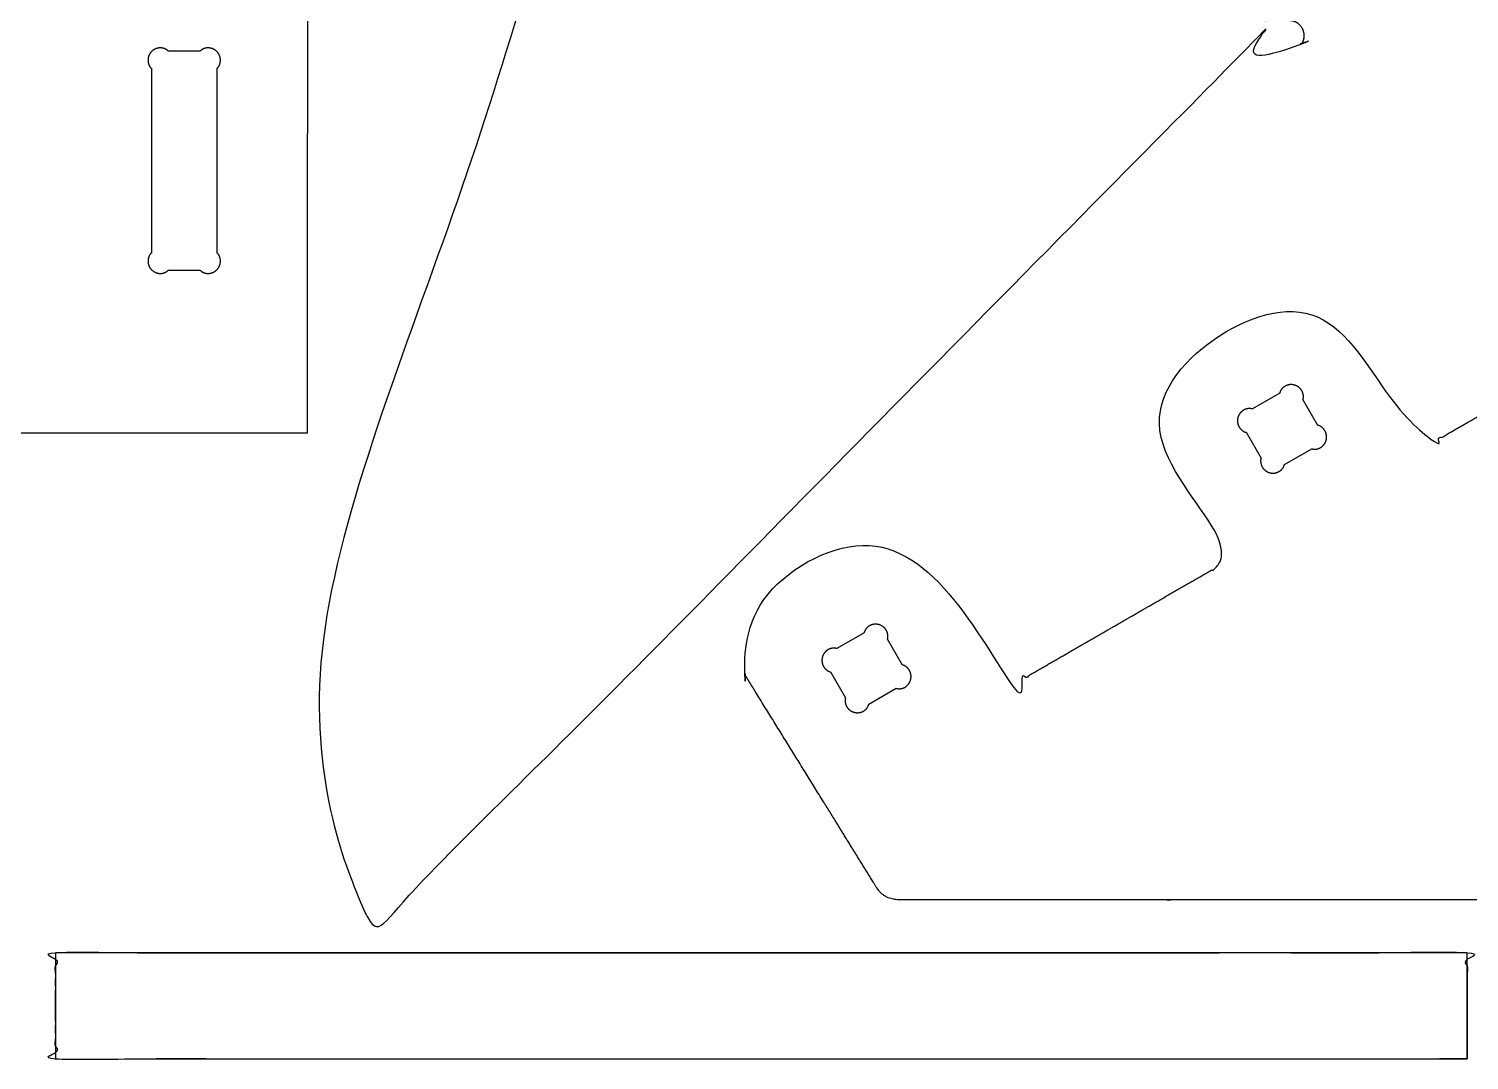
# Model space of a CAD drawing. Header units: millimetres. Extents: x 0 to 2438, y 0 to 1220.
# Drawn here: x 778 to 1238.5, y 613.5 to 943.3 of the extents above; entities that cross this region are included whole.
import ezdxf

# ---------------------------------------------------------------- set-up
doc = ezdxf.new("R2010")
doc.units = ezdxf.units.MM
doc.header["$MEASUREMENT"] = 0
doc.layers.add('Profile - inside', color=30, linetype='Continuous')
doc.layers.add('Profile - outside', color=7, linetype='Continuous')

msp = doc.modelspace()

# ---------------------------------------------------------------- linework, layer by layer
at = {"layer": 'Profile - inside'}
for points in [[(838.19, 871.63), (838.19, 930.68), (838.21, 930.69), (838.23, 930.71), (838.25, 930.72), (838.27, 930.74), (838.28, 930.75), (838.3, 930.77), (838.32, 930.78), (838.34, 930.8), (838.37, 930.83), (838.41, 930.87), (838.45, 930.91), (838.48, 930.94), (838.51, 930.99), (838.55, 931.03), (838.58, 931.07), (838.61, 931.12), (838.65, 931.17), (838.68, 931.22), (838.71, 931.27), (838.74, 931.32), (838.78, 931.4), (838.82, 931.47), (838.86, 931.55), (838.9, 931.63), (838.94, 931.72), (838.97, 931.8), (839.01, 931.88), (839.04, 931.97), (839.07, 932.06), (839.1, 932.15), (839.12, 932.24), (839.15, 932.33), (839.17, 932.42), (839.19, 932.52), (839.21, 932.61), (839.22, 932.71), (839.24, 932.81), (839.25, 932.9), (839.26, 933), (839.26, 933.1), (839.26, 933.2), (839.27, 933.3), (839.26, 933.4), (839.26, 933.5), (839.25, 933.6), (839.24, 933.7), (839.23, 933.8), (839.22, 933.9), (839.2, 934), (839.18, 934.1), (839.16, 934.2), (839.13, 934.3), (839.1, 934.4), (839.07, 934.5), (839.04, 934.59), (839.01, 934.69), (838.97, 934.78), (838.93, 934.87), (838.89, 934.97), (838.84, 935.06), (838.8, 935.15), (838.75, 935.23), (838.7, 935.32), (838.64, 935.4), (838.59, 935.49), (838.53, 935.57), (838.47, 935.65), (838.41, 935.72), (838.35, 935.8), (838.29, 935.87), (838.23, 935.94), (838.16, 936.01), (838.09, 936.08), (838.03, 936.15), (837.96, 936.21), (837.89, 936.27), (837.82, 936.33), (837.74, 936.39), (837.67, 936.44), (837.6, 936.5), (837.52, 936.55), (837.45, 936.6), (837.37, 936.64), (837.3, 936.69), (837.17, 936.76), (837.11, 936.79), (837.04, 936.82), (836.98, 936.85), (836.91, 936.88), (836.84, 936.91), (836.77, 936.94), (836.7, 936.97), (836.63, 937), (836.56, 937.02), (836.49, 937.04), (836.41, 937.07), (836.34, 937.09), (836.27, 937.11), (836.19, 937.12), (836.11, 937.14), (836.04, 937.16), (835.96, 937.17), (835.88, 937.18), (835.81, 937.19), (835.73, 937.2), (835.65, 937.21), (835.57, 937.22), (835.49, 937.22), (835.41, 937.22), (835.33, 937.23), (835.25, 937.22), (835.17, 937.22), (835.09, 937.22), (835.01, 937.21), (834.93, 937.21), (834.85, 937.2), (834.77, 937.18), (834.69, 937.17), (834.61, 937.16), (834.54, 937.14), (834.46, 937.12), (834.38, 937.1), (834.3, 937.08), (834.23, 937.06), (834.15, 937.04), (834.08, 937.01), (834, 936.98), (833.93, 936.95), (833.86, 936.92), (833.78, 936.89), (833.71, 936.86), (833.64, 936.82), (833.57, 936.78), (833.51, 936.74), (833.44, 936.7), (833.37, 936.66), (833.31, 936.62), (833.25, 936.58), (833.19, 936.53), (833.12, 936.49), (833.07, 936.44), (833.01, 936.39), (832.95, 936.34), (832.89, 936.29), (832.84, 936.24), (832.79, 936.19), (832.74, 936.14), (822.65, 936.14), (822.59, 936.19), (822.54, 936.24), (822.49, 936.29), (822.43, 936.34), (822.38, 936.39), (822.32, 936.44), (822.26, 936.49), (822.2, 936.53), (822.13, 936.58), (822.07, 936.62), (822.01, 936.66), (821.94, 936.7), (821.88, 936.74), (821.81, 936.78), (821.74, 936.82), (821.67, 936.85), (821.6, 936.89), (821.53, 936.92), (821.45, 936.95), (821.38, 936.98), (821.31, 937.01), (821.23, 937.04), (821.16, 937.06), (821.08, 937.08), (821, 937.1), (820.93, 937.12), (820.85, 937.14), (820.77, 937.16), (820.69, 937.17), (820.61, 937.18), (820.53, 937.2), (820.45, 937.2), (820.37, 937.21), (820.29, 937.22), (820.21, 937.22), (820.13, 937.22), (820.05, 937.23), (819.97, 937.22), (819.89, 937.22), (819.82, 937.22), (819.74, 937.21), (819.66, 937.2), (819.58, 937.19), (819.5, 937.18), (819.42, 937.17), (819.35, 937.16), (819.27, 937.14), (819.19, 937.12), (819.12, 937.11), (819.04, 937.09), (818.97, 937.07), (818.9, 937.04), (818.82, 937.02), (818.75, 937), (818.68, 936.97), (818.61, 936.94), (818.54, 936.91), (818.47, 936.88), (818.41, 936.85), (818.34, 936.82), (818.28, 936.79), (818.21, 936.76), (818.09, 936.69), (818.01, 936.64), (817.94, 936.6), (817.86, 936.55), (817.79, 936.5), (817.71, 936.44), (817.64, 936.39), (817.57, 936.33), (817.5, 936.27), (817.43, 936.21), (817.36, 936.15), (817.29, 936.08), (817.22, 936.01), (817.16, 935.94), (817.09, 935.87), (817.03, 935.8), (816.97, 935.72), (816.91, 935.65), (816.85, 935.57), (816.8, 935.49), (816.74, 935.4), (816.69, 935.32), (816.64, 935.23), (816.59, 935.15), (816.54, 935.06), (816.5, 934.97), (816.46, 934.87), (816.42, 934.78), (816.38, 934.69), (816.34, 934.59), (816.31, 934.5), (816.28, 934.4), (816.25, 934.3), (816.23, 934.2), (816.21, 934.1), (816.19, 934), (816.17, 933.9), (816.15, 933.8), (816.14, 933.7), (816.13, 933.6), (816.13, 933.5), (816.12, 933.4), (816.12, 933.3), (816.12, 933.2), (816.12, 933.1), (816.13, 933), (816.14, 932.9), (816.15, 932.81), (816.16, 932.71), (816.18, 932.61), (816.2, 932.52), (816.21, 932.42), (816.24, 932.33), (816.26, 932.24), (816.29, 932.15), (816.32, 932.06), (816.35, 931.97), (816.38, 931.88), (816.41, 931.8), (816.45, 931.72), (816.48, 931.63), (816.52, 931.55), (816.56, 931.47), (816.6, 931.4), (816.65, 931.32), (816.68, 931.27), (816.71, 931.22), (816.74, 931.17), (816.77, 931.12), (816.8, 931.07), (816.84, 931.03), (816.87, 930.99), (816.91, 930.94), (816.94, 930.91), (816.97, 930.87), (817.01, 930.83), (817.05, 930.8), (817.06, 930.78), (817.08, 930.77), (817.1, 930.75), (817.12, 930.74), (817.14, 930.72), (817.16, 930.71), (817.18, 930.69), (817.19, 930.68), (817.19, 871.63), (817.17, 871.62), (817.15, 871.61), (817.14, 871.59), (817.12, 871.58), (817.1, 871.57), (817.08, 871.55), (817.06, 871.53), (817.04, 871.52), (817.01, 871.48), (816.97, 871.45), (816.94, 871.41), (816.9, 871.37), (816.87, 871.33), (816.84, 871.29), (816.8, 871.24), (816.77, 871.2), (816.74, 871.15), (816.71, 871.1), (816.68, 871.05), (816.65, 871), (816.6, 870.92), (816.56, 870.84), (816.52, 870.76), (816.48, 870.68), (816.45, 870.6), (816.41, 870.52), (816.38, 870.43), (816.35, 870.35), (816.32, 870.26), (816.29, 870.17), (816.26, 870.08), (816.24, 869.99), (816.21, 869.89), (816.2, 869.8), (816.18, 869.7), (816.16, 869.61), (816.15, 869.51), (816.14, 869.41), (816.13, 869.31), (816.12, 869.21), (816.12, 869.12), (816.12, 869.02), (816.12, 868.92), (816.13, 868.81), (816.13, 868.71), (816.14, 868.61), (816.15, 868.51), (816.17, 868.41), (816.19, 868.31), (816.21, 868.21), (816.23, 868.11), (816.25, 868.02), (816.28, 867.92), (816.31, 867.82), (816.34, 867.72), (816.38, 867.63), (816.42, 867.54), (816.46, 867.44), (816.5, 867.35), (816.54, 867.26), (816.59, 867.17), (816.64, 867.08), (816.69, 867), (816.74, 866.91), (816.8, 866.83), (816.85, 866.75), (816.91, 866.67), (816.97, 866.59), (817.03, 866.52), (817.09, 866.44), (817.16, 866.37), (817.22, 866.3), (817.29, 866.23), (817.36, 866.17), (817.43, 866.11), (817.5, 866.04), (817.57, 865.99), (817.64, 865.93), (817.71, 865.87), (817.79, 865.82), (817.86, 865.77), (817.94, 865.72), (818.01, 865.67), (818.09, 865.63), (818.21, 865.56), (818.28, 865.53), (818.34, 865.49), (818.41, 865.46), (818.47, 865.43), (818.54, 865.4), (818.61, 865.37), (818.68, 865.35), (818.75, 865.32), (818.82, 865.3), (818.9, 865.27), (818.97, 865.25), (819.04, 865.23), (819.12, 865.21), (819.19, 865.19), (819.27, 865.17), (819.35, 865.16), (819.42, 865.15), (819.5, 865.13), (819.58, 865.12), (819.66, 865.11), (819.74, 865.11), (819.82, 865.1), (819.9, 865.09), (819.98, 865.09), (820.06, 865.09), (820.14, 865.09), (820.22, 865.09), (820.3, 865.1), (820.38, 865.1), (820.46, 865.11), (820.53, 865.12), (820.61, 865.13), (820.69, 865.14), (820.77, 865.16), (820.85, 865.17), (820.93, 865.19), (821.01, 865.21), (821.08, 865.23), (821.16, 865.26), (821.23, 865.28), (821.31, 865.31), (821.38, 865.33), (821.46, 865.36), (821.53, 865.39), (821.6, 865.43), (821.67, 865.46), (821.74, 865.5), (821.81, 865.53), (821.88, 865.57), (821.95, 865.61), (822.01, 865.65), (822.08, 865.7), (822.14, 865.74), (822.2, 865.78), (822.26, 865.83), (822.32, 865.88), (822.38, 865.92), (822.44, 865.97), (822.49, 866.02), (822.54, 866.08), (822.6, 866.13), (822.65, 866.18), (832.74, 866.18), (832.79, 866.13), (832.84, 866.08), (832.89, 866.02), (832.95, 865.97), (833.01, 865.92), (833.06, 865.88), (833.12, 865.83), (833.18, 865.78), (833.25, 865.74), (833.31, 865.7), (833.37, 865.65), (833.44, 865.61), (833.51, 865.57), (833.57, 865.53), (833.64, 865.5), (833.71, 865.46), (833.78, 865.43), (833.86, 865.39), (833.93, 865.36), (834, 865.33), (834.08, 865.31), (834.15, 865.28), (834.23, 865.26), (834.3, 865.23), (834.38, 865.21), (834.46, 865.19), (834.53, 865.17), (834.61, 865.16), (834.69, 865.14), (834.77, 865.13), (834.85, 865.12), (834.93, 865.11), (835.01, 865.1), (835.09, 865.1), (835.17, 865.09), (835.25, 865.09), (835.33, 865.09), (835.41, 865.09), (835.49, 865.09), (835.57, 865.1), (835.65, 865.11), (835.73, 865.11), (835.8, 865.12), (835.88, 865.13), (835.96, 865.15), (836.04, 865.16), (836.11, 865.17), (836.19, 865.19), (836.27, 865.21), (836.34, 865.23), (836.41, 865.25), (836.49, 865.27), (836.56, 865.3), (836.63, 865.32), (836.7, 865.35), (836.77, 865.37), (836.84, 865.4), (836.91, 865.43), (836.98, 865.46), (837.04, 865.49), (837.11, 865.53), (837.17, 865.56), (837.3, 865.63), (837.37, 865.67), (837.45, 865.72), (837.52, 865.77), (837.6, 865.82), (837.67, 865.87), (837.74, 865.93), (837.82, 865.99), (837.89, 866.04), (837.96, 866.11), (838.03, 866.17), (838.09, 866.23), (838.16, 866.3), (838.23, 866.37), (838.29, 866.44), (838.35, 866.52), (838.41, 866.59), (838.47, 866.67), (838.53, 866.75), (838.59, 866.83), (838.64, 866.91), (838.7, 867), (838.75, 867.08), (838.8, 867.17), (838.84, 867.26), (838.89, 867.35), (838.93, 867.44), (838.97, 867.54), (839.01, 867.63), (839.04, 867.72), (839.07, 867.82), (839.1, 867.92), (839.13, 868.02), (839.16, 868.11), (839.18, 868.21), (839.2, 868.31), (839.22, 868.41), (839.23, 868.51), (839.24, 868.61), (839.25, 868.71), (839.26, 868.81), (839.26, 868.92), (839.27, 869.02), (839.26, 869.12), (839.26, 869.21), (839.26, 869.31), (839.25, 869.41), (839.24, 869.51), (839.22, 869.61), (839.21, 869.7), (839.19, 869.8), (839.17, 869.89), (839.15, 869.99), (839.12, 870.08), (839.1, 870.17), (839.07, 870.26), (839.04, 870.35), (839.01, 870.43), (838.97, 870.52), (838.94, 870.6), (838.9, 870.68), (838.86, 870.76), (838.82, 870.84), (838.78, 870.92), (838.74, 871), (838.71, 871.05), (838.68, 871.1), (838.65, 871.15), (838.61, 871.2), (838.58, 871.24), (838.55, 871.29), (838.51, 871.33), (838.48, 871.37), (838.45, 871.41), (838.41, 871.45), (838.38, 871.48), (838.34, 871.52), (838.32, 871.53), (838.3, 871.55), (838.29, 871.57), (838.27, 871.58), (838.25, 871.59), (838.23, 871.61), (838.21, 871.62), (838.19, 871.63)], [(1171.96, 805.99), (1171.95, 805.97), (1171.94, 805.95), (1171.94, 805.93), (1171.93, 805.91), (1171.92, 805.88), (1171.91, 805.86), (1171.9, 805.84), (1171.89, 805.82), (1171.88, 805.77), (1171.87, 805.72), (1171.86, 805.67), (1171.85, 805.62), (1171.84, 805.57), (1171.83, 805.51), (1171.82, 805.46), (1171.82, 805.4), (1171.81, 805.34), (1171.81, 805.29), (1171.81, 805.23), (1171.81, 805.17), (1171.81, 805.08), (1171.81, 804.99), (1171.82, 804.9), (1171.83, 804.81), (1171.83, 804.72), (1171.85, 804.63), (1171.86, 804.54), (1171.87, 804.45), (1171.89, 804.36), (1171.91, 804.27), (1171.94, 804.18), (1171.96, 804.09), (1171.99, 803.99), (1172.02, 803.9), (1172.05, 803.81), (1172.09, 803.72), (1172.12, 803.63), (1172.16, 803.54), (1172.2, 803.45), (1172.25, 803.36), (1172.29, 803.27), (1172.34, 803.19), (1172.4, 803.1), (1172.45, 803.02), (1172.51, 802.93), (1172.56, 802.85), (1172.63, 802.77), (1172.69, 802.69), (1172.75, 802.61), (1172.82, 802.54), (1172.89, 802.46), (1172.96, 802.39), (1173.03, 802.32), (1173.11, 802.25), (1173.18, 802.18), (1173.26, 802.12), (1173.34, 802.05), (1173.42, 801.99), (1173.5, 801.93), (1173.59, 801.88), (1173.67, 801.82), (1173.76, 801.77), (1173.85, 801.72), (1173.93, 801.68), (1174.02, 801.63), (1174.11, 801.59), (1174.2, 801.55), (1174.29, 801.51), (1174.38, 801.48), (1174.47, 801.45), (1174.57, 801.42), (1174.66, 801.39), (1174.75, 801.36), (1174.84, 801.34), (1174.93, 801.32), (1175.02, 801.3), (1175.11, 801.29), (1175.21, 801.27), (1175.3, 801.26), (1175.39, 801.25), (1175.47, 801.25), (1175.56, 801.24), (1175.65, 801.24), (1175.74, 801.24), (1175.88, 801.24), (1175.95, 801.24), (1176.03, 801.25), (1176.1, 801.25), (1176.17, 801.26), (1176.25, 801.27), (1176.32, 801.28), (1176.4, 801.29), (1176.47, 801.3), (1176.55, 801.32), (1176.62, 801.33), (1176.69, 801.35), (1176.77, 801.37), (1176.84, 801.39), (1176.92, 801.41), (1176.99, 801.44), (1177.07, 801.46), (1177.14, 801.49), (1177.21, 801.51), (1177.29, 801.54), (1177.36, 801.58), (1177.43, 801.61), (1177.5, 801.64), (1177.57, 801.68), (1177.64, 801.72), (1177.71, 801.75), (1177.78, 801.79), (1177.85, 801.84), (1177.92, 801.88), (1177.98, 801.93), (1178.05, 801.97), (1178.11, 802.02), (1178.18, 802.07), (1178.24, 802.12), (1178.3, 802.17), (1178.36, 802.22), (1178.42, 802.28), (1178.47, 802.33), (1178.53, 802.39), (1178.59, 802.45), (1178.64, 802.51), (1178.69, 802.57), (1178.74, 802.63), (1178.79, 802.69), (1178.84, 802.75), (1178.88, 802.82), (1178.93, 802.88), (1178.97, 802.95), (1179.01, 803.01), (1179.05, 803.08), (1179.09, 803.15), (1179.12, 803.22), (1179.16, 803.29), (1179.19, 803.36), (1179.22, 803.42), (1179.25, 803.5), (1179.28, 803.57), (1179.31, 803.64), (1179.33, 803.71), (1179.35, 803.78), (1179.38, 803.85), (1179.4, 803.92), (1179.41, 803.99), (1188.15, 809.04), (1188.22, 809.02), (1188.3, 809), (1188.37, 808.98), (1188.44, 808.96), (1188.52, 808.95), (1188.59, 808.94), (1188.66, 808.93), (1188.74, 808.92), (1188.82, 808.91), (1188.89, 808.9), (1188.97, 808.9), (1189.05, 808.9), (1189.12, 808.89), (1189.2, 808.9), (1189.28, 808.9), (1189.36, 808.9), (1189.44, 808.91), (1189.51, 808.92), (1189.59, 808.92), (1189.67, 808.94), (1189.75, 808.95), (1189.83, 808.96), (1189.9, 808.98), (1189.98, 809), (1190.06, 809.02), (1190.14, 809.04), (1190.21, 809.06), (1190.29, 809.09), (1190.36, 809.12), (1190.44, 809.14), (1190.51, 809.17), (1190.59, 809.21), (1190.66, 809.24), (1190.73, 809.27), (1190.8, 809.31), (1190.87, 809.35), (1190.94, 809.39), (1191.01, 809.43), (1191.08, 809.47), (1191.14, 809.51), (1191.21, 809.56), (1191.27, 809.61), (1191.34, 809.65), (1191.4, 809.7), (1191.46, 809.75), (1191.52, 809.8), (1191.58, 809.85), (1191.64, 809.91), (1191.69, 809.96), (1191.75, 810.01), (1191.8, 810.07), (1191.85, 810.12), (1191.9, 810.18), (1191.95, 810.24), (1192, 810.3), (1192.05, 810.35), (1192.1, 810.41), (1192.14, 810.47), (1192.18, 810.53), (1192.22, 810.59), (1192.26, 810.65), (1192.3, 810.72), (1192.38, 810.84), (1192.42, 810.92), (1192.46, 810.99), (1192.5, 811.07), (1192.54, 811.15), (1192.58, 811.24), (1192.61, 811.32), (1192.65, 811.4), (1192.68, 811.49), (1192.71, 811.58), (1192.74, 811.67), (1192.76, 811.76), (1192.79, 811.85), (1192.81, 811.94), (1192.83, 812.04), (1192.85, 812.13), (1192.86, 812.23), (1192.88, 812.33), (1192.89, 812.42), (1192.89, 812.52), (1192.9, 812.62), (1192.9, 812.72), (1192.9, 812.82), (1192.9, 812.92), (1192.9, 813.02), (1192.89, 813.12), (1192.88, 813.22), (1192.87, 813.32), (1192.86, 813.42), (1192.84, 813.52), (1192.82, 813.62), (1192.8, 813.72), (1192.77, 813.82), (1192.74, 813.92), (1192.71, 814.02), (1192.68, 814.11), (1192.65, 814.21), (1192.61, 814.3), (1192.57, 814.39), (1192.53, 814.49), (1192.48, 814.58), (1192.44, 814.67), (1192.39, 814.75), (1192.34, 814.84), (1192.28, 814.92), (1192.23, 815.01), (1192.17, 815.09), (1192.12, 815.17), (1192.06, 815.24), (1191.99, 815.32), (1191.93, 815.39), (1191.87, 815.47), (1191.8, 815.53), (1191.74, 815.6), (1191.67, 815.67), (1191.6, 815.73), (1191.53, 815.79), (1191.46, 815.85), (1191.39, 815.91), (1191.31, 815.96), (1191.24, 816.02), (1191.17, 816.07), (1191.09, 816.12), (1191.02, 816.16), (1190.94, 816.21), (1190.89, 816.24), (1190.84, 816.26), (1190.79, 816.29), (1190.73, 816.32), (1190.68, 816.34), (1190.63, 816.36), (1190.58, 816.38), (1190.53, 816.4), (1190.48, 816.42), (1190.43, 816.43), (1190.38, 816.45), (1190.34, 816.46), (1190.31, 816.46), (1190.29, 816.47), (1190.27, 816.47), (1190.24, 816.48), (1190.22, 816.48), (1190.2, 816.48), (1190.17, 816.48), (1190.15, 816.48), (1185.36, 824.8), (1185.37, 824.82), (1185.37, 824.84), (1185.38, 824.86), (1185.39, 824.88), (1185.4, 824.9), (1185.41, 824.92), (1185.42, 824.95), (1185.42, 824.97), (1185.44, 825.02), (1185.45, 825.07), (1185.46, 825.12), (1185.47, 825.17), (1185.48, 825.22), (1185.49, 825.27), (1185.5, 825.33), (1185.5, 825.38), (1185.51, 825.44), (1185.51, 825.5), (1185.51, 825.56), (1185.51, 825.62), (1185.51, 825.71), (1185.51, 825.79), (1185.5, 825.88), (1185.49, 825.97), (1185.49, 826.06), (1185.47, 826.15), (1185.46, 826.24), (1185.44, 826.33), (1185.43, 826.43), (1185.41, 826.52), (1185.38, 826.61), (1185.36, 826.7), (1185.33, 826.79), (1185.3, 826.88), (1185.27, 826.97), (1185.23, 827.07), (1185.2, 827.16), (1185.16, 827.25), (1185.12, 827.34), (1185.07, 827.42), (1185.02, 827.51), (1184.98, 827.6), (1184.92, 827.68), (1184.87, 827.77), (1184.81, 827.85), (1184.76, 827.94), (1184.69, 828.02), (1184.63, 828.1), (1184.57, 828.17), (1184.5, 828.25), (1184.43, 828.32), (1184.36, 828.4), (1184.29, 828.47), (1184.21, 828.54), (1184.14, 828.6), (1184.06, 828.67), (1183.98, 828.73), (1183.9, 828.79), (1183.82, 828.85), (1183.73, 828.91), (1183.65, 828.96), (1183.56, 829.01), (1183.47, 829.06), (1183.39, 829.11), (1183.3, 829.15), (1183.21, 829.2), (1183.12, 829.24), (1183.03, 829.27), (1182.94, 829.31), (1182.85, 829.34), (1182.75, 829.37), (1182.66, 829.4), (1182.57, 829.42), (1182.48, 829.44), (1182.39, 829.47), (1182.3, 829.48), (1182.21, 829.5), (1182.11, 829.51), (1182.02, 829.52), (1181.93, 829.53), (1181.85, 829.54), (1181.76, 829.54), (1181.67, 829.55), (1181.58, 829.55), (1181.44, 829.55), (1181.37, 829.54), (1181.29, 829.54), (1181.22, 829.53), (1181.15, 829.53), (1181.07, 829.52), (1181, 829.51), (1180.92, 829.5), (1180.85, 829.48), (1180.77, 829.47), (1180.7, 829.45), (1180.63, 829.44), (1180.55, 829.42), (1180.48, 829.4), (1180.4, 829.37), (1180.33, 829.35), (1180.25, 829.33), (1180.18, 829.3), (1180.11, 829.27), (1180.03, 829.24), (1179.96, 829.21), (1179.89, 829.18), (1179.82, 829.14), (1179.75, 829.11), (1179.68, 829.07), (1179.61, 829.03), (1179.54, 828.99), (1179.47, 828.95), (1179.4, 828.91), (1179.34, 828.86), (1179.27, 828.81), (1179.21, 828.77), (1179.14, 828.72), (1179.08, 828.67), (1179.02, 828.62), (1178.96, 828.56), (1178.9, 828.51), (1178.84, 828.45), (1178.79, 828.4), (1178.73, 828.34), (1178.68, 828.28), (1178.63, 828.22), (1178.58, 828.16), (1178.53, 828.1), (1178.48, 828.03), (1178.44, 827.97), (1178.39, 827.9), (1178.35, 827.84), (1178.31, 827.77), (1178.27, 827.7), (1178.23, 827.64), (1178.2, 827.57), (1178.16, 827.5), (1178.13, 827.43), (1178.1, 827.36), (1178.07, 827.29), (1178.04, 827.22), (1178.01, 827.15), (1177.99, 827.08), (1177.97, 827.01), (1177.94, 826.94), (1177.92, 826.86), (1177.91, 826.79), (1169.17, 821.75), (1169.1, 821.77), (1169.02, 821.79), (1168.95, 821.81), (1168.88, 821.82), (1168.8, 821.84), (1168.73, 821.85), (1168.66, 821.86), (1168.58, 821.87), (1168.5, 821.88), (1168.43, 821.88), (1168.35, 821.89), (1168.27, 821.89), (1168.2, 821.89), (1168.12, 821.89), (1168.04, 821.89), (1167.96, 821.88), (1167.88, 821.88), (1167.81, 821.87), (1167.73, 821.86), (1167.65, 821.85), (1167.57, 821.84), (1167.49, 821.82), (1167.41, 821.81), (1167.34, 821.79), (1167.26, 821.77), (1167.18, 821.75), (1167.11, 821.72), (1167.03, 821.7), (1166.96, 821.67), (1166.88, 821.64), (1166.81, 821.61), (1166.73, 821.58), (1166.66, 821.55), (1166.59, 821.51), (1166.52, 821.48), (1166.45, 821.44), (1166.38, 821.4), (1166.31, 821.36), (1166.24, 821.32), (1166.18, 821.27), (1166.11, 821.23), (1166.05, 821.18), (1165.98, 821.13), (1165.92, 821.09), (1165.86, 821.04), (1165.8, 820.99), (1165.74, 820.93), (1165.68, 820.88), (1165.63, 820.83), (1165.57, 820.77), (1165.52, 820.72), (1165.47, 820.66), (1165.42, 820.61), (1165.37, 820.55), (1165.32, 820.49), (1165.27, 820.43), (1165.22, 820.37), (1165.18, 820.31), (1165.14, 820.25), (1165.1, 820.19), (1165.06, 820.13), (1165.02, 820.07), (1164.94, 819.95), (1164.9, 819.87), (1164.86, 819.79), (1164.82, 819.71), (1164.78, 819.63), (1164.74, 819.55), (1164.71, 819.47), (1164.67, 819.38), (1164.64, 819.3), (1164.61, 819.21), (1164.58, 819.12), (1164.56, 819.03), (1164.53, 818.94), (1164.51, 818.84), (1164.49, 818.75), (1164.47, 818.65), (1164.46, 818.56), (1164.44, 818.46), (1164.43, 818.36), (1164.42, 818.26), (1164.42, 818.16), (1164.42, 818.07), (1164.41, 817.97), (1164.42, 817.87), (1164.42, 817.76), (1164.43, 817.66), (1164.44, 817.56), (1164.45, 817.46), (1164.46, 817.36), (1164.48, 817.26), (1164.5, 817.16), (1164.52, 817.06), (1164.55, 816.97), (1164.58, 816.87), (1164.61, 816.77), (1164.64, 816.67), (1164.67, 816.58), (1164.71, 816.48), (1164.75, 816.39), (1164.79, 816.3), (1164.84, 816.21), (1164.88, 816.12), (1164.93, 816.03), (1164.98, 815.95), (1165.04, 815.86), (1165.09, 815.78), (1165.15, 815.7), (1165.2, 815.62), (1165.26, 815.54), (1165.33, 815.47), (1165.39, 815.39), (1165.45, 815.32), (1165.52, 815.25), (1165.58, 815.18), (1165.65, 815.12), (1165.72, 815.06), (1165.79, 814.99), (1165.86, 814.93), (1165.93, 814.88), (1166.01, 814.82), (1166.08, 814.77), (1166.15, 814.72), (1166.23, 814.67), (1166.3, 814.62), (1166.38, 814.58), (1166.43, 814.55), (1166.48, 814.52), (1166.53, 814.49), (1166.59, 814.47), (1166.64, 814.45), (1166.69, 814.42), (1166.74, 814.4), (1166.79, 814.39), (1166.84, 814.37), (1166.89, 814.35), (1166.93, 814.34), (1166.98, 814.33), (1167.01, 814.32), (1167.03, 814.32), (1167.05, 814.31), (1167.08, 814.31), (1167.1, 814.31), (1167.12, 814.31), (1167.15, 814.3), (1167.17, 814.3), (1171.96, 805.99)], [(1039.12, 729.38), (1039.11, 729.36), (1039.1, 729.34), (1039.09, 729.32), (1039.08, 729.3), (1039.07, 729.28), (1039.06, 729.25), (1039.05, 729.23), (1039.05, 729.21), (1039.03, 729.16), (1039.02, 729.11), (1039.01, 729.06), (1039, 729.01), (1038.99, 728.96), (1038.98, 728.9), (1038.98, 728.85), (1038.97, 728.79), (1038.97, 728.74), (1038.96, 728.68), (1038.96, 728.62), (1038.96, 728.56), (1038.96, 728.47), (1038.97, 728.38), (1038.97, 728.29), (1038.98, 728.21), (1038.99, 728.12), (1039, 728.03), (1039.01, 727.93), (1039.03, 727.84), (1039.05, 727.75), (1039.07, 727.66), (1039.09, 727.57), (1039.11, 727.48), (1039.14, 727.39), (1039.17, 727.29), (1039.2, 727.2), (1039.24, 727.11), (1039.27, 727.02), (1039.31, 726.93), (1039.36, 726.84), (1039.4, 726.75), (1039.45, 726.67), (1039.5, 726.58), (1039.55, 726.49), (1039.6, 726.41), (1039.66, 726.33), (1039.72, 726.24), (1039.78, 726.16), (1039.84, 726.08), (1039.91, 726), (1039.97, 725.93), (1040.04, 725.85), (1040.11, 725.78), (1040.19, 725.71), (1040.26, 725.64), (1040.34, 725.57), (1040.41, 725.51), (1040.49, 725.45), (1040.57, 725.38), (1040.66, 725.33), (1040.74, 725.27), (1040.83, 725.22), (1040.91, 725.16), (1041, 725.12), (1041.09, 725.07), (1041.17, 725.02), (1041.26, 724.98), (1041.35, 724.94), (1041.44, 724.91), (1041.54, 724.87), (1041.63, 724.84), (1041.72, 724.81), (1041.81, 724.78), (1041.9, 724.76), (1041.99, 724.73), (1042.08, 724.71), (1042.18, 724.7), (1042.27, 724.68), (1042.36, 724.67), (1042.45, 724.65), (1042.54, 724.65), (1042.63, 724.64), (1042.72, 724.63), (1042.8, 724.63), (1042.89, 724.63), (1043.03, 724.63), (1043.11, 724.64), (1043.18, 724.64), (1043.25, 724.65), (1043.33, 724.65), (1043.4, 724.66), (1043.47, 724.67), (1043.55, 724.68), (1043.62, 724.7), (1043.7, 724.71), (1043.77, 724.73), (1043.85, 724.74), (1043.92, 724.76), (1044, 724.78), (1044.07, 724.8), (1044.14, 724.83), (1044.22, 724.85), (1044.29, 724.88), (1044.37, 724.91), (1044.44, 724.94), (1044.51, 724.97), (1044.58, 725), (1044.65, 725.03), (1044.73, 725.07), (1044.8, 725.11), (1044.87, 725.15), (1044.93, 725.19), (1045, 725.23), (1045.07, 725.27), (1045.14, 725.32), (1045.2, 725.36), (1045.26, 725.41), (1045.33, 725.46), (1045.39, 725.51), (1045.45, 725.56), (1045.51, 725.62), (1045.57, 725.67), (1045.63, 725.73), (1045.68, 725.78), (1045.74, 725.84), (1045.79, 725.9), (1045.84, 725.96), (1045.89, 726.02), (1045.94, 726.08), (1045.99, 726.15), (1046.03, 726.21), (1046.08, 726.27), (1046.12, 726.34), (1046.16, 726.41), (1046.2, 726.47), (1046.24, 726.54), (1046.28, 726.61), (1046.31, 726.68), (1046.34, 726.75), (1046.38, 726.82), (1046.4, 726.89), (1046.43, 726.96), (1046.46, 727.03), (1046.48, 727.1), (1046.51, 727.17), (1046.53, 727.24), (1046.55, 727.31), (1046.57, 727.38), (1055.31, 732.43), (1055.38, 732.41), (1055.45, 732.39), (1055.52, 732.37), (1055.59, 732.36), (1055.67, 732.34), (1055.74, 732.33), (1055.82, 732.32), (1055.89, 732.31), (1055.97, 732.3), (1056.04, 732.29), (1056.12, 732.29), (1056.2, 732.29), (1056.28, 732.29), (1056.35, 732.29), (1056.43, 732.29), (1056.51, 732.29), (1056.59, 732.3), (1056.67, 732.31), (1056.74, 732.32), (1056.82, 732.33), (1056.9, 732.34), (1056.98, 732.36), (1057.06, 732.37), (1057.13, 732.39), (1057.21, 732.41), (1057.29, 732.43), (1057.36, 732.46), (1057.44, 732.48), (1057.52, 732.51), (1057.59, 732.54), (1057.66, 732.57), (1057.74, 732.6), (1057.81, 732.63), (1057.88, 732.67), (1057.95, 732.7), (1058.02, 732.74), (1058.09, 732.78), (1058.16, 732.82), (1058.23, 732.86), (1058.3, 732.91), (1058.36, 732.95), (1058.43, 733), (1058.49, 733.04), (1058.55, 733.09), (1058.61, 733.14), (1058.67, 733.19), (1058.73, 733.24), (1058.79, 733.3), (1058.84, 733.35), (1058.9, 733.4), (1058.95, 733.46), (1059.01, 733.52), (1059.06, 733.57), (1059.11, 733.63), (1059.15, 733.69), (1059.2, 733.75), (1059.25, 733.81), (1059.29, 733.87), (1059.33, 733.93), (1059.38, 733.99), (1059.42, 734.05), (1059.46, 734.11), (1059.53, 734.23), (1059.57, 734.31), (1059.61, 734.38), (1059.65, 734.46), (1059.69, 734.54), (1059.73, 734.63), (1059.77, 734.71), (1059.8, 734.8), (1059.83, 734.88), (1059.86, 734.97), (1059.89, 735.06), (1059.92, 735.15), (1059.94, 735.24), (1059.96, 735.34), (1059.98, 735.43), (1060, 735.53), (1060.01, 735.62), (1060.03, 735.72), (1060.04, 735.82), (1060.05, 735.91), (1060.05, 736.01), (1060.06, 736.11), (1060.06, 736.21), (1060.06, 736.31), (1060.05, 736.41), (1060.04, 736.51), (1060.03, 736.61), (1060.02, 736.71), (1060.01, 736.82), (1059.99, 736.92), (1059.97, 737.01), (1059.95, 737.11), (1059.92, 737.21), (1059.9, 737.31), (1059.87, 737.41), (1059.83, 737.5), (1059.8, 737.6), (1059.76, 737.69), (1059.72, 737.79), (1059.68, 737.88), (1059.64, 737.97), (1059.59, 738.06), (1059.54, 738.15), (1059.49, 738.23), (1059.44, 738.32), (1059.38, 738.4), (1059.33, 738.48), (1059.27, 738.56), (1059.21, 738.64), (1059.15, 738.71), (1059.08, 738.79), (1059.02, 738.86), (1058.95, 738.93), (1058.89, 738.99), (1058.82, 739.06), (1058.75, 739.12), (1058.68, 739.18), (1058.61, 739.24), (1058.54, 739.3), (1058.47, 739.36), (1058.39, 739.41), (1058.32, 739.46), (1058.24, 739.51), (1058.17, 739.55), (1058.09, 739.6), (1058.04, 739.63), (1057.99, 739.66), (1057.94, 739.68), (1057.89, 739.71), (1057.84, 739.73), (1057.78, 739.75), (1057.73, 739.77), (1057.68, 739.79), (1057.63, 739.81), (1057.59, 739.83), (1057.54, 739.84), (1057.49, 739.85), (1057.47, 739.85), (1057.44, 739.86), (1057.42, 739.86), (1057.4, 739.87), (1057.37, 739.87), (1057.35, 739.87), (1057.33, 739.88), (1057.3, 739.88), (1052.51, 748.19), (1052.52, 748.21), (1052.53, 748.23), (1052.54, 748.25), (1052.55, 748.27), (1052.55, 748.29), (1052.56, 748.32), (1052.57, 748.34), (1052.58, 748.36), (1052.59, 748.41), (1052.6, 748.46), (1052.62, 748.51), (1052.63, 748.56), (1052.63, 748.61), (1052.64, 748.67), (1052.65, 748.72), (1052.65, 748.78), (1052.66, 748.83), (1052.66, 748.89), (1052.66, 748.95), (1052.66, 749.01), (1052.66, 749.1), (1052.66, 749.19), (1052.65, 749.28), (1052.65, 749.36), (1052.64, 749.45), (1052.63, 749.54), (1052.61, 749.64), (1052.6, 749.73), (1052.58, 749.82), (1052.56, 749.91), (1052.54, 750), (1052.51, 750.09), (1052.48, 750.18), (1052.45, 750.28), (1052.42, 750.37), (1052.39, 750.46), (1052.35, 750.55), (1052.31, 750.64), (1052.27, 750.73), (1052.22, 750.82), (1052.18, 750.9), (1052.13, 750.99), (1052.08, 751.08), (1052.02, 751.16), (1051.97, 751.25), (1051.91, 751.33), (1051.85, 751.41), (1051.78, 751.49), (1051.72, 751.57), (1051.65, 751.64), (1051.58, 751.72), (1051.51, 751.79), (1051.44, 751.86), (1051.36, 751.93), (1051.29, 752), (1051.21, 752.06), (1051.13, 752.12), (1051.05, 752.19), (1050.97, 752.24), (1050.88, 752.3), (1050.8, 752.35), (1050.71, 752.41), (1050.63, 752.45), (1050.54, 752.5), (1050.45, 752.55), (1050.36, 752.59), (1050.27, 752.63), (1050.18, 752.66), (1050.09, 752.7), (1050, 752.73), (1049.91, 752.76), (1049.81, 752.79), (1049.72, 752.81), (1049.63, 752.84), (1049.54, 752.86), (1049.45, 752.88), (1049.36, 752.89), (1049.27, 752.9), (1049.18, 752.92), (1049.09, 752.92), (1049, 752.93), (1048.91, 752.94), (1048.82, 752.94), (1048.73, 752.94), (1048.59, 752.94), (1048.52, 752.94), (1048.44, 752.93), (1048.37, 752.92), (1048.3, 752.92), (1048.22, 752.91), (1048.15, 752.9), (1048.08, 752.89), (1048, 752.87), (1047.93, 752.86), (1047.85, 752.84), (1047.78, 752.83), (1047.7, 752.81), (1047.63, 752.79), (1047.55, 752.77), (1047.48, 752.74), (1047.41, 752.72), (1047.33, 752.69), (1047.26, 752.66), (1047.19, 752.63), (1047.11, 752.6), (1047.04, 752.57), (1046.97, 752.54), (1046.9, 752.5), (1046.83, 752.46), (1046.76, 752.42), (1046.69, 752.38), (1046.62, 752.34), (1046.56, 752.3), (1046.49, 752.25), (1046.42, 752.21), (1046.36, 752.16), (1046.3, 752.11), (1046.23, 752.06), (1046.17, 752.01), (1046.11, 751.95), (1046.05, 751.9), (1046, 751.84), (1045.94, 751.79), (1045.89, 751.73), (1045.83, 751.67), (1045.78, 751.61), (1045.73, 751.55), (1045.68, 751.49), (1045.64, 751.42), (1045.59, 751.36), (1045.55, 751.3), (1045.5, 751.23), (1045.46, 751.16), (1045.42, 751.1), (1045.38, 751.03), (1045.35, 750.96), (1045.31, 750.89), (1045.28, 750.82), (1045.25, 750.75), (1045.22, 750.68), (1045.19, 750.61), (1045.17, 750.54), (1045.14, 750.47), (1045.12, 750.4), (1045.1, 750.33), (1045.08, 750.26), (1045.06, 750.19), (1036.32, 745.14), (1036.25, 745.16), (1036.18, 745.18), (1036.1, 745.2), (1036.03, 745.21), (1035.96, 745.23), (1035.88, 745.24), (1035.81, 745.25), (1035.73, 745.26), (1035.66, 745.27), (1035.58, 745.28), (1035.5, 745.28), (1035.43, 745.28), (1035.35, 745.28), (1035.27, 745.28), (1035.19, 745.28), (1035.11, 745.28), (1035.04, 745.27), (1034.96, 745.26), (1034.88, 745.25), (1034.8, 745.24), (1034.72, 745.23), (1034.64, 745.21), (1034.57, 745.2), (1034.49, 745.18), (1034.41, 745.16), (1034.34, 745.14), (1034.26, 745.11), (1034.18, 745.09), (1034.11, 745.06), (1034.03, 745.03), (1033.96, 745), (1033.89, 744.97), (1033.81, 744.94), (1033.74, 744.9), (1033.67, 744.87), (1033.6, 744.83), (1033.53, 744.79), (1033.46, 744.75), (1033.39, 744.71), (1033.33, 744.66), (1033.26, 744.62), (1033.2, 744.57), (1033.13, 744.53), (1033.07, 744.48), (1033.01, 744.43), (1032.95, 744.38), (1032.89, 744.33), (1032.84, 744.27), (1032.78, 744.22), (1032.72, 744.17), (1032.67, 744.11), (1032.62, 744.05), (1032.57, 744), (1032.52, 743.94), (1032.47, 743.88), (1032.42, 743.82), (1032.38, 743.76), (1032.33, 743.7), (1032.29, 743.64), (1032.25, 743.58), (1032.21, 743.52), (1032.17, 743.46), (1032.09, 743.34), (1032.05, 743.26), (1032.01, 743.19), (1031.97, 743.11), (1031.93, 743.03), (1031.89, 742.94), (1031.86, 742.86), (1031.83, 742.77), (1031.79, 742.69), (1031.76, 742.6), (1031.74, 742.51), (1031.71, 742.42), (1031.68, 742.33), (1031.66, 742.23), (1031.64, 742.14), (1031.62, 742.04), (1031.61, 741.95), (1031.6, 741.85), (1031.59, 741.75), (1031.58, 741.66), (1031.57, 741.56), (1031.57, 741.46), (1031.57, 741.36), (1031.57, 741.26), (1031.57, 741.16), (1031.58, 741.06), (1031.59, 740.96), (1031.6, 740.86), (1031.62, 740.76), (1031.63, 740.66), (1031.65, 740.56), (1031.68, 740.46), (1031.7, 740.36), (1031.73, 740.26), (1031.76, 740.16), (1031.79, 740.07), (1031.83, 739.97), (1031.86, 739.88), (1031.9, 739.78), (1031.94, 739.69), (1031.99, 739.6), (1032.04, 739.51), (1032.08, 739.42), (1032.13, 739.34), (1032.19, 739.25), (1032.24, 739.17), (1032.3, 739.09), (1032.36, 739.01), (1032.42, 738.93), (1032.48, 738.86), (1032.54, 738.78), (1032.6, 738.71), (1032.67, 738.64), (1032.74, 738.58), (1032.8, 738.51), (1032.87, 738.45), (1032.94, 738.39), (1033.01, 738.33), (1033.09, 738.27), (1033.16, 738.21), (1033.23, 738.16), (1033.31, 738.11), (1033.38, 738.06), (1033.46, 738.02), (1033.53, 737.97), (1033.58, 737.94), (1033.63, 737.91), (1033.69, 737.89), (1033.74, 737.86), (1033.79, 737.84), (1033.84, 737.82), (1033.89, 737.8), (1033.94, 737.78), (1033.99, 737.76), (1034.04, 737.75), (1034.09, 737.73), (1034.13, 737.72), (1034.16, 737.72), (1034.18, 737.71), (1034.21, 737.71), (1034.23, 737.7), (1034.25, 737.7), (1034.27, 737.7), (1034.3, 737.7), (1034.32, 737.69), (1039.12, 729.38)]]:
    msp.add_lwpolyline(points, dxfattribs=at)
at = {"layer": 'Profile - outside'}
for points in [[(17.32, 814.13), (867.07, 814.13), (867.32, 1196.96)], [(1237.84, 613.9), (1237.84, 647.9), (786.59, 647.87), (786.59, 613.87), (1237.84, 613.9)]]:
    msp.add_lwpolyline(points, dxfattribs=at)
for points, weights, knots in [([(1355.91, 945.94), (1359.53, 945.94), (1363.16, 945.94), (1368.16, 945.94), (1368.16, 950.94), (1368.16, 955.94), (1363.16, 955.94), (1348.71, 955.94), (1334.25, 955.94), (1329.25, 955.94), (1329.25, 960.94), (1329.25, 963.55), (1329.25, 966.16), (1329.25, 976.84), (1329.25, 987.51), (1329.25, 991.51), (1325.25, 991.51), (1268.42, 991.51), (1211.58, 991.51), (1207.58, 991.51), (1207.58, 987.51), (1207.58, 976.84), (1207.58, 966.16), (1207.58, 963.55), (1207.58, 960.94), (1207.58, 955.94), (1202.58, 955.94), (1188.13, 955.94), (1173.68, 955.94), (1168.68, 955.94), (1168.68, 950.94), (1168.68, 945.94), (1173.68, 945.94), (1177.3, 945.94), (1180.93, 945.94), (1185.74, 945.94), (1185.74, 941.13), (1185.74, 936.31), (1180.93, 936.31), (1175.47, 936.31), (1170, 936.31), (1166.66, 936.31), (1164.31, 933.93), (1032.98, 800.88), (901.65, 667.82), (898.71, 664.83), (894.51, 664.83), (875.5, 664.83), (856.48, 664.83), (856.2, 664.83), (855.91, 664.83), (855.84, 664.83), (855.76, 664.83), (855.69, 664.83), (855.62, 664.83), (855.48, 664.83), (855.33, 664.83), (852.13, 664.83), (850.23, 667.41), (848.33, 669.98), (849.26, 673.04), (928.27, 931.76), (1007.28, 1190.47), (1008.43, 1194.23), (1012.34, 1194.68), (1016.25, 1195.13), (1018.21, 1191.72), (1024.28, 1181.21), (1030.35, 1170.7), (1030.19, 1170.39), (1030.19, 1169.87), (1030.19, 1165.94), (1034.12, 1165.94), (1037.13, 1165.94), (1037.79, 1168.7), (1042.17, 1171.23), (1046.54, 1173.75), (1049.26, 1172.95), (1050.76, 1175.56), (1052.73, 1178.96), (1049.33, 1180.93), (1048.88, 1181.18), (1048.54, 1181.21), (1042.88, 1191), (1037.22, 1200.8), (1035.49, 1203.8), (1037.22, 1206.8), (1038.95, 1209.8), (1042.41, 1209.8), (1268.42, 1209.8), (1494.42, 1209.8), (1497.89, 1209.8), (1499.62, 1206.8), (1501.35, 1203.8), (1499.62, 1200.8), (1493.96, 1191), (1488.3, 1181.21), (1487.95, 1181.18), (1487.51, 1180.93), (1484.11, 1178.96), (1486.07, 1175.56), (1487.58, 1172.95), (1490.3, 1173.75), (1494.67, 1171.23), (1499.04, 1168.7), (1499.71, 1165.94), (1502.72, 1165.94), (1506.65, 1165.94), (1506.65, 1169.87), (1506.65, 1170.39), (1506.49, 1170.7), (1512.55, 1181.21), (1518.62, 1191.72), (1520.59, 1195.13), (1524.5, 1194.68), (1528.41, 1194.23), (1529.56, 1190.47), (1608.57, 931.76), (1687.58, 673.04), (1688.51, 669.98), (1686.61, 667.41), (1684.7, 664.83), (1681.5, 664.83), (1681.36, 664.83), (1681.22, 664.83), (1681.14, 664.83), (1681.07, 664.83), (1681, 664.83), (1680.93, 664.83), (1680.64, 664.83), (1680.35, 664.83), (1661.34, 664.83), (1642.32, 664.83), (1638.13, 664.83), (1635.19, 667.82), (1503.86, 800.88), (1372.53, 933.93), (1370.18, 936.31), (1366.83, 936.31), (1361.37, 936.31), (1355.91, 936.31), (1351.09, 936.31), (1351.09, 941.13), (1351.09, 945.94), (1355.91, 945.94)], [1, 1, 1, 0.707106781187, 1, 0.707106781187, 1, 1, 1, 0.707106781187, 1, 1, 1, 1, 1, 0.707106781187, 1, 1, 1, 0.707106781187, 1, 1, 1, 1, 1, 0.707106781187, 1, 1, 1, 0.707106781187, 1, 0.707106781187, 1, 1, 1, 0.707106781187, 1, 0.707106781187, 1, 1, 1, 0.922623405743, 1, 1, 1, 0.922623405744, 1, 1, 1, 1, 1, 1, 1, 1, 1, 1, 1, 0.893028324836, 1.00000005101, 0.893028426852, 0.999999795968, 0.999999795968, 0.999999795968, 0.836257488342, 0.999999795968, 0.836257488342, 0.999999795968, 0.999999795968, 0.999999795968, 1.03656542106, 1.09309028058, 0.772931549849, 1.09309028058, 0.829468812395, 0.999984902503, 0.999984902503, 0.999984902503, 0.829784424883, 1.09330564632, 0.773083836422, 1.09330564632, 1.03716330291, 1.00070708942, 1.00070708942, 1.00070708942, 0.866624896364, 1.00070708942, 0.866624896364, 1.00070708942, 1.00070708942, 1.00070708942, 0.866624896364, 1.00070708942, 0.866624896364, 1.00070708942, 1.00070708942, 1.00070708942, 1.03716330291, 1.09330564632, 0.773083836422, 1.09330564632, 0.829784424883, 0.999984902503, 0.999984902503, 0.999984902503, 0.829468812395, 1.09309028058, 0.772931549849, 1.09309028058, 1.03656542106, 0.999999795968, 0.999999795968, 0.999999795968, 0.836257488342, 0.999999795968, 0.836257488342, 0.999999795968, 0.999999795968, 0.999999795968, 0.893028284742, 0.999999948992, 0.893028233733, 0.999999897984, 0.999999897984, 0.999999897984, 0.999999897984, 0.999999897984, 0.999999897984, 0.999999897984, 0.999999897984, 0.999999897984, 0.999999897984, 0.999999897984, 0.922623311622, 0.999999897984, 0.999999897984, 0.999999897984, 0.922623311621, 0.999999897984, 0.999999897984, 0.999999897984, 0.707106709051, 0.999999897984, 0.707106709051, 0.999999897984], [560.191106, 560.191106, 560.191106, 560.400704, 560.400704, 568.254685, 568.254685, 576.108667, 576.108667, 605.015782, 605.015782, 612.869764, 612.869764, 618.090818, 618.090818, 639.440867, 639.440867, 645.724052, 645.724052, 759.392809, 759.392809, 765.675994, 765.675994, 787.026042, 787.026042, 792.247097, 792.247097, 800.101078, 800.101078, 829.008193, 829.008193, 836.862175, 836.862175, 844.716157, 844.716157, 844.925754, 844.925754, 852.487322, 852.487322, 860.048889, 860.048889, 860.479088, 860.479088, 866.814585, 866.814585, 881.535447, 881.535447, 889.474226, 889.474226, 890.971535, 890.971535, 891.545856, 891.545856, 891.68942, 891.68942, 891.832984, 891.832984, 892.120113, 892.120113, 892.353496, 892.353496, 892.586879, 892.586879, 913.878373, 913.878373, 920.84286, 920.84286, 927.807348, 927.807348, 952.076418, 952.076418, 952.310825, 952.310825, 953.638487, 953.638487, 954.731742, 954.731742, 964.828094, 964.828094, 965.921348, 965.921348, 967.24901, 967.24901, 967.483418, 967.483418, 990.114462, 990.114462, 996.397956, 996.397956, 1002.68145, 1002.68145, 1020.526228, 1020.526228, 1026.809722, 1026.809722, 1033.093216, 1033.093216, 1055.724261, 1055.724261, 1055.958668, 1055.958668, 1057.28633, 1057.28633, 1058.379584, 1058.379584, 1068.475937, 1068.475937, 1069.569191, 1069.569191, 1070.896853, 1070.896853, 1071.131261, 1071.131261, 1095.400331, 1095.400331, 1102.364818, 1102.364818, 1109.329305, 1109.329305, 1130.6208, 1130.6208, 1130.854183, 1130.854183, 1131.087566, 1131.087566, 1131.374694, 1131.374694, 1131.518258, 1131.518258, 1131.661823, 1131.661823, 1132.236143, 1132.236143, 1133.733453, 1133.733453, 1141.672232, 1141.672232, 1156.393093, 1156.393093, 1162.728591, 1162.728591, 1163.15879, 1163.15879, 1170.720357, 1170.720357, 1178.281924, 1178.281924, 1178.281924]), ([(1309.81, 811.13), (1294.33, 820.03), (1278.85, 828.94), (1278.85, 819.6), (1278.85, 810.27), (1279.14, 810.07), (1279.4, 809.63), (1281.36, 806.23), (1277.96, 804.26), (1275.35, 802.76), (1273.4, 804.81), (1268.35, 804.81), (1263.31, 804.81), (1261.35, 802.76), (1258.74, 804.26), (1255.34, 806.23), (1257.3, 809.63), (1257.56, 810.07), (1257.85, 810.27), (1257.85, 819.59), (1257.85, 828.91), (1242.44, 820.01), (1227.02, 811.12), (1226.34, 808.58), (1223.71, 808.58), (1220.28, 808.58), (1220.28, 812.01), (1220.28, 812.46), (1220.4, 812.9), (1210.11, 830.74), (1199.82, 848.57), (1187.89, 851.77), (1175.97, 854.97), (1160.84, 846.24), (1145.71, 837.52), (1142.52, 825.59), (1139.32, 813.66), (1149.6, 795.83), (1159.89, 778), (1162.43, 777.32), (1162.43, 774.69), (1162.43, 771.26), (1159, 771.26), (1158.55, 771.26), (1158.11, 771.38), (1126.25, 753), (1094.39, 734.63), (1093.71, 732.09), (1091.08, 732.09), (1087.65, 732.09), (1087.65, 735.52), (1087.65, 735.97), (1087.77, 736.41), (1077.48, 754.24), (1067.19, 772.07), (1055.27, 775.27), (1043.34, 778.47), (1028.22, 769.75), (1013.09, 761.02), (1009.89, 749.1), (1006.69, 737.17), (1027.9, 702.9), (1049.11, 668.62), (1051.45, 664.83), (1055.91, 664.83), (1268.42, 664.84), (1480.93, 664.85), (1485.4, 664.85), (1487.74, 668.65), (1508.95, 702.92), (1530.15, 737.19), (1526.95, 749.12), (1523.75, 761.04), (1508.62, 769.77), (1493.49, 778.49), (1481.57, 775.29), (1469.64, 772.09), (1459.35, 754.25), (1449.07, 736.42), (1449.19, 735.98), (1449.19, 735.53), (1449.19, 732.1), (1445.76, 732.1), (1443.13, 732.1), (1442.45, 734.64), (1410.58, 753.01), (1378.72, 771.39), (1378.28, 771.27), (1377.83, 771.27), (1374.4, 771.27), (1374.4, 774.7), (1374.4, 777.33), (1376.94, 778.01), (1387.23, 795.84), (1397.52, 813.67), (1394.32, 825.6), (1391.12, 837.52), (1375.99, 846.25), (1360.86, 854.98), (1348.94, 851.78), (1337.01, 848.58), (1326.72, 830.74), (1316.43, 812.9), (1316.55, 812.47), (1316.55, 812.01), (1316.55, 808.59), (1313.12, 808.59), (1310.49, 808.59), (1309.81, 811.13)], [0.99999977383, 0.99999977383, 0.99999977383, 0.99999977383, 0.99999977383, 1.03643022412, 1.09253289958, 0.772537421964, 1.09253289958, 0.8291977884, 0.999277722823, 0.999277722823, 0.999277722823, 0.8291977884, 1.09253289958, 0.772537421964, 1.09253289958, 1.03643022412, 0.99999977383, 0.99999977383, 0.99999977383, 0.99999977383, 0.99999977383, 0.829695818058, 1.0932535477, 0.773046997136, 1.0932535477, 1.03666186398, 1.00007363528, 1.00007363528, 1.00007363528, 1.00007363528, 1.00007363528, 1.00007363528, 1.00007363528, 1.00007363528, 1.00007363528, 1.00007363528, 1.00007363528, 0.829639313616, 1.09325397923, 0.773047302272, 1.09325397923, 1.03660525272, 1.00000031946, 1.00000031946, 1.00000031946, 0.829679873047, 1.09324296405, 0.773039513362, 1.09324296405, 1.03662807496, 1.00003324286, 1.00003324286, 1.00003324286, 1.00003324286, 1.00003324286, 1.00003324286, 1.00003324286, 1.00003324286, 1.00003324286, 1.00003324286, 1.00003324286, 0.873576979811, 1.00003324286, 1.00003324286, 1.00003324286, 0.873232442414, 1.00003324286, 1.00003324286, 1.00003324286, 1.00003324286, 1.00003324286, 1.00003324286, 1.00003324286, 1.00003324286, 1.00003324286, 1.00003324286, 1.00003324286, 1.03662807955, 1.09324298312, 0.773039526851, 1.09324298312, 0.829679950363, 1.00000025569, 1.00000025569, 1.00000025569, 1.03660519121, 1.0932539286, 0.773047266471, 1.0932539286, 0.829639275194, 1.00007358897, 1.00007358897, 1.00007358897, 1.00007358897, 1.00007358897, 1.00007358897, 1.00007358897, 1.00007358897, 1.00007358897, 1.00007358897, 1.00007358897, 1.03666181138, 1.093253478, 0.773046947849, 1.093253478, 0.829695890834, 0.99999954766], [2849.921817, 2849.921817, 2849.921817, 2885.580898, 2885.580898, 2890.210538, 2890.210538, 2890.444946, 2890.444946, 2891.772607, 2891.772607, 2892.865862, 2892.865862, 2902.956885, 2902.956885, 2904.050139, 2904.050139, 2905.377801, 2905.377801, 2905.612208, 2905.612208, 2910.233531, 2910.233531, 2945.826949, 2945.826949, 2946.001491, 2946.001491, 2946.213549, 2946.213549, 2946.251027, 2946.251027, 2947.872336, 2947.872336, 2948.844608, 2948.844608, 2950.219609, 2950.219609, 2951.191881, 2951.191881, 2952.812786, 2952.812786, 2952.987365, 2952.987365, 2953.199423, 2953.199423, 2953.236939, 2953.236939, 3026.796546, 3026.796546, 3026.971093, 3026.971093, 3027.18315, 3027.18315, 3027.220644, 3027.220644, 3028.841736, 3028.841736, 3029.814008, 3029.814008, 3031.189008, 3031.189008, 3032.16128, 3032.16128, 3112.769803, 3112.769803, 3120.903432, 3120.903432, 3545.929009, 3545.929009, 3554.073956, 3554.073956, 3634.671161, 3634.671161, 3635.643433, 3635.643433, 3637.018433, 3637.018433, 3637.990705, 3637.990705, 3639.611797, 3639.611797, 3639.649291, 3639.649291, 3639.861348, 3639.861348, 3640.035895, 3640.035895, 3713.595502, 3713.595502, 3713.633018, 3713.633018, 3713.845076, 3713.845076, 3714.019655, 3714.019655, 3715.64056, 3715.64056, 3716.612832, 3716.612832, 3717.987833, 3717.987833, 3718.960105, 3718.960105, 3720.581414, 3720.581414, 3720.618892, 3720.618892, 3720.83095, 3720.83095, 3721.005492, 3721.005492, 3721.005492])]:
    msp.add_rational_spline(points, weights, degree=2, knots=knots, dxfattribs=at)
msp.add_open_spline([(1237.84, 613.9), (1237.84, 630.9), (1237.84, 647.9), (1012.21, 647.89), (786.59, 647.87), (786.59, 630.87), (786.59, 613.87), (1012.21, 613.89), (1237.84, 613.9)], degree=2, knots=[936.501259, 936.501259, 936.501259, 970.500763, 970.500763, 1421.75164, 1421.75164, 1455.751145, 1455.751145, 1907.002022, 1907.002022, 1907.002022], dxfattribs=at)

doc.saveas('drawing.dxf')
